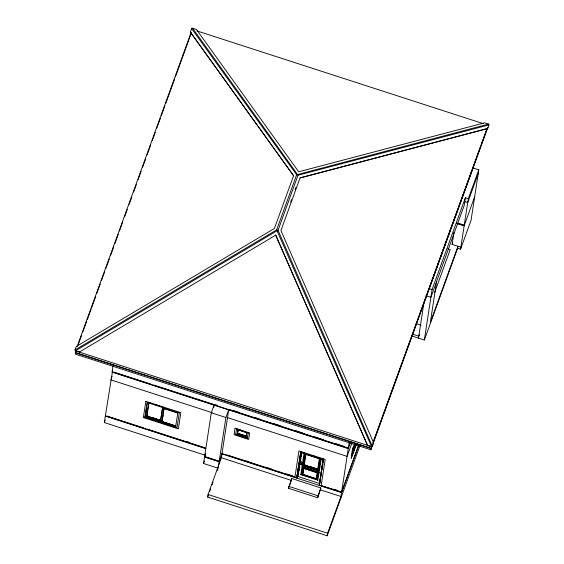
<?xml version="1.0" encoding="UTF-8"?>
<svg xmlns="http://www.w3.org/2000/svg" width="564" height="564" viewBox="0 0 564 564"><rect width="100%" height="100%" fill="white"/><g stroke="black" fill="none" stroke-linecap="round" stroke-linejoin="round"><path stroke-width="0.85" d="M304.109 453.118L302.205 465.547L303.157 465.73C300.372 465.406 303.502 465.42 303.122 465.053M318.406 472.315L319.175 472.216L317.743 480.302L317.292 479.59L318.406 472.315L302.699 467.225L301.585 474.5L300.831 474.768L302.036 466.661L319.161 472.301M302.036 466.661L302.635 467.295M301.084 463.827L301.07 463.89A1.05 0.444 19.9 0 1 300.957 463.996L301.331 464.137A1.05 0.444 19.9 0 1 301.239 463.946L301.056 463.728M487.733 128.409L300.076 177.836L280.942 230.57L373.629 442.81L372.36 446.307L371.584 446.66L371.288 448.599L75.301 352.733L75.597 350.787L74.998 349.997L76.267 346.493L274.421 228.455L293.562 175.728L190.371 32.092L191.64 28.595L192.55 28.2L196.441 29.462L298.694 171.794L484.652 122.811L488.537 124.073L489.002 124.905L487.733 128.409L486.958 128.754L300.154 177.963M75.689 352.563L75.449 354.114L370.858 449.797L487.93 127.196M204.732 455.077L104.34 422.563L105.327 416.091L205.733 448.613M112.659 370.449L105.369 415.83L205.768 448.352M113.019 365.853L112.102 371.845L348.305 448.352L349.229 442.359M144.92 417.374L147.197 402.499L179.274 412.883L176.997 427.766L144.92 417.374L145.872 414.751M147.31 402.668L145.16 416.718L160.331 421.632M145.399 416.063L145.653 414.406M145.907 412.756L146.154 411.1M146.407 409.45L146.661 407.793M146.125 413.095L146.379 411.445M152.661 417.734L160.803 420.377L160.571 421.033L146.718 416.542L148.797 402.957M148.917 402.633L146.837 416.218L160.691 420.702M160.571 421.033L162.749 406.799L160.232 422.33L160.472 421.675M175.876 425.989L175.644 426.645L161.79 422.161L163.87 408.576L177.716 413.059L177.956 412.404M163.983 408.244L161.91 421.83L175.756 426.314M162.291 420.666L162.545 419.017M162.799 417.36L163.052 415.71M163.934 409.922L164.187 408.265M175.644 426.645L177.836 412.728L164.801 408.512M217.232 470.686L218.127 468.212L203.548 463.488L204.535 457.023L205.684 453.872M294.916 477.229L222.012 453.618L228.744 409.626L225.889 417.494L219.156 461.486L204.577 456.762L211.31 412.77L214.165 404.903L213.798 407.307M359.994 445.489L327.219 535.8L207.658 497.074L208.053 494.487L221.384 457.756L221.976 453.872L341.537 492.598L340.55 499.069M218.261 467.352L219.121 461.747L222.202 453.089M238.424 433.441L246.383 436.014L246.144 436.67L237.395 433.836L237.987 429.958M238.086 429.697L237.486 433.575L246.235 436.409M237.747 432.405L237.987 430.854M246.144 436.67L246.736 432.792M248.294 432.616L247.314 438.313L235.646 434.541L236.626 428.837L240.793 430.184M288.514 488.297L291.666 478.483L320.824 487.93L317.673 497.737L288.514 488.297L291.369 480.422L221.384 457.756M291.468 479.774L291.666 478.483M294.88 477.489L298.941 450.96L325.181 459.463L321.127 485.985L321.318 485.463M296.897 476.46L297.291 473.887M297.559 472.576L298.998 462.72M299.265 461.437L299.526 459.286M299.787 458.01L300.711 452.011L304.764 453.322M300.831 451.665L296.784 478.103L300.957 451.771L300.711 452.462L323.144 459.731L319.217 485.371L323.101 459.075M296.777 477.715L297.306 477.496L301.211 451.983M319.499 483.475L297.778 476.439L301.409 452.695M298.229 474.691L299.139 468.754M299.399 467.055L299.66 465.363M299.921 463.664L301.479 453.484M298.441 474.373L298.701 472.674M298.962 470.975L299.223 469.276M299.484 467.57L299.745 465.871M300.006 464.172L300.393 461.62M300.654 459.921L300.915 458.222M301.176 456.516L301.437 454.817M300.626 464.278C300.633 457.242 303.911 466.308 300.605 464.334M303.101 464.609L304.772 453.682L320.479 458.765L318.815 471.095L319.548 470.545M304.835 453.999L303.164 464.926L318.871 470.016L318.681 470.538L302.974 465.448M302.325 474.402L303.34 467.767L317.673 472.406L316.658 479.047A0.924 0.627 84.6 0 0 316.101 479.033L302.692 474.691A0.924 0.529 -51.3 0 0 302.325 474.409L316.658 479.047M305.618 453.667L303.911 464.799A0.924 0.529 -51.3 0 1 304.278 465.081L317.694 469.424A0.924 0.627 84.6 0 1 318.244 469.438L319.943 458.306A0.924 0.529 -51.3 0 0 319.33 458.722L317.694 469.424L317.814 469.079M302.931 473.563L303.171 472.012M303.531 469.685L303.763 468.127L317.179 472.477L316.101 479.033L316.228 478.688L303.601 474.599M305.681 453.745A0.924 0.627 84.6 0 1 305.914 454.373L304.278 465.081L304.405 464.736M318.738 466.597L318.998 464.884M319.259 463.171L319.52 461.458M319.781 459.745L320.049 458.031M318.871 470.016L320.542 459.089M321.247 458.666L319.344 471.102L302.205 465.547M319.605 483.82L323.391 459.04L323.144 459.731M319.739 483.863L321.713 470.503M321.966 469.297L323.412 459.364M317.673 497.737L320.824 487.93M320.401 480.472L320.662 478.751M322.107 469.304L322.368 467.591M322.636 465.871L322.897 464.151M327.219 535.8L327.613 533.213L340.945 496.482L320.528 489.869M321.163 485.731L341.58 492.344L348.27 448.613L350.3 442.867M355.369 443.903L355.123 445.525L354.389 445.285M370.858 449.797L371.091 448.246L329.249 434.689M418.509 338.132L423.98 302.374M411.84 335.975L424.339 340.022L432.059 289.565L465.392 197.731L468.303 198.676L464.186 225.586L456.798 223.196M436.585 281.584L430.353 322.34L457.961 246.249L457.665 248.188L424.339 340.022M460.88 247.194L452.131 244.36L453.964 232.403M465.392 197.731L464.2 205.493L430.875 297.327L425.876 295.705M457.665 248.188L460.584 249.133L464.144 225.847L474.662 196.73L478.78 169.813L472.928 167.924M474.62 196.984L471.06 220.277L460.584 249.133M77.099 346.648L191.034 32.698M75.301 352.733L75.9 351.076M78.304 344.449L81.611 335.333M82.816 332.02L86.722 321.254M87.321 319.598L91.234 308.825M91.833 307.168L95.739 296.403M96.945 293.09L100.251 283.974M101.457 280.661L104.763 271.552M105.962 268.238L109.268 259.123M110.473 255.809L113.78 246.701M114.978 243.387L118.292 234.279M119.49 230.965L122.797 221.849M124.602 216.879L127.309 209.427M129.114 204.457L131.814 196.998M133.619 192.028L136.326 184.576M138.131 179.606L141.134 171.322M142.643 167.177L145.646 158.893M147.148 154.755L150.757 144.814M152.259 140.669L155.262 132.385M156.771 128.247L160.373 118.306M161.276 115.817L164.885 105.877M165.788 103.395L174.509 79.376M175.404 76.887L191.344 32.987M112.074 376.562L110.875 379.868L212.099 412.651M104.34 422.563L105.235 420.081M146.718 416.542L146.957 415.887L149.397 416.676M161.79 422.161L162.023 421.505L175.066 425.721M488.537 124.073L296.657 174.769L276.663 229.865L74.998 349.997L75.463 350.836L79.489 352.049M192.55 28.2L298.025 175.214L278.031 230.309L372.36 446.307L371.45 446.702L367.559 445.447L275.711 235.125L367.559 445.447M290.636 202.081L291.532 199.607M295.12 189.723L296.015 187.248M204.577 456.762L205.719 453.618M205.162 456.953L205.352 456.424M205.12 457.214L205.31 456.685L217.937 460.774M203.548 463.488L204.408 461.126M207.658 497.074L208.25 495.425M209.752 491.3L210.647 488.826M212.142 484.709L213.044 482.234M237.395 433.836L237.634 433.18M247.737 437.135L247.504 437.791L235.837 434.012M297.306 477.496L297.877 475.938M297.778 476.439L298.102 475.537M303.763 468.127L302.692 474.691L302.819 474.338M319.457 458.37L319.33 458.722L305.914 454.373M321.113 485.597L341.142 491.886M351.865 443.184L347.079 456.375L227.299 417.579M352.634 448.62L353.529 446.159M352.112 451.2L354.192 445.461M354.65 444.495L352.267 451.059L351.083 458.821L356.138 444.883M355.01 443.875L352.648 450.389L351.654 456.861L356.088 444.651M341.58 492.344L358.577 445.511M341.537 492.598L358.831 444.94M373.086 442.514L487.028 128.571M373.192 442.451L457.531 210.069M458.13 208.412L476.143 158.794M476.742 157.137L480.641 146.386M481.24 144.729L485.146 133.978M485.745 132.328L487.247 128.19M430.099 285.99L471.997 170.554M468.303 198.676L478.78 169.813M419.39 334.579L418.805 336.193L412.975 334.304M434.682 292.441L450.227 249.605L447.731 248.802M452.131 244.36L452.73 242.71M478.187 173.698L467.711 202.561L464.532 201.524M460.647 224.712L460.88 223.929M463.566 225.656L463.791 224.874L460.837 224.19M321.106 458.856L320.479 458.856M304.708 453.752L304.102 453.23M79.348 352.091L275.845 235.075M372.853 443.156L373.629 442.81M298.025 175.214L489.002 124.905M196.97 30.921L483.214 123.629M457.728 223.182L460.062 223.936M456.762 223.457L464.144 225.847M428.732 288.479L432.059 289.565M416.133 323.595L420.991 325.174M76.521 352.831L327.578 434.146M214.919 404.564L217.429 405.375M234.159 410.789L238.339 412.15M255.069 417.564L259.25 418.918M274.308 423.797L280.16 425.693M295.219 430.572L302.748 433.011M314.458 436.804L323.658 439.779M335.368 443.572L344.569 446.554M113.667 372.036L150.475 383.957M153.817 385.043L173.056 391.275M174.734 391.818L193.967 398.043M195.645 398.586L213.206 404.275M229.936 409.697L347.875 447.894M112.06 372.106L348.27 448.613M211.31 412.77L225.889 417.494M242.901 431.107L245.291 431.883M238.875 429.951L246.835 432.532M236.436 429.359L248.104 433.138M149.728 402.893L152.174 403.683M153.803 404.212L162.763 407.116M313.373 455.923L315.805 456.713M311.187 455.472L322.601 459.103M237.536 433.448L246.285 436.275M305.187 464.99L307.556 465.758M310.715 466.781L317.024 468.825M318.991 469.671L303.291 464.581L303.46 463.89M317.913 470.016L303.221 465.258L317.906 470.052M146.929 415.95L160.782 420.441M162.002 421.569L175.037 425.792M301.585 474.5L317.292 479.59M300.823 474.571L317.962 480.154M187.29 441.781L189.8 442.592M246.503 460.964L249.02 461.775M265.778 467.204L271.644 469.107M286.731 473.986L292.596 475.889M333.747 489.221L337.878 490.553M106.941 416.028L122.832 421.174M124.51 421.717L143.749 427.949M147.098 429.035L204.824 447.731M227.193 454.979L294.232 476.693M218.726 461.028L219.311 461.218M204.535 457.023L219.121 461.747M288.81 486.351L317.969 495.798M208.053 494.487L327.613 533.213M190.371 32.092L293.64 175.806M191.64 28.595L296.657 174.769M304.193 464.454A0.924 0.529 -51.3 0 1 304.01 464.517M303.34 467.767A0.924 0.627 84.6 0 1 303.643 468.472L317.053 472.822A0.924 0.529 -51.3 0 1 317.673 472.413M145.836 401.378L143.362 417.55L178.358 428.88L180.832 412.707L145.836 401.378M235.082 428.245L234.088 434.71L248.668 439.434L249.662 432.969L235.082 428.245M277.121 230.704L75.463 350.836L371.584 446.66L276.663 229.865L278.031 230.309L277.121 230.704"/></g></svg>
